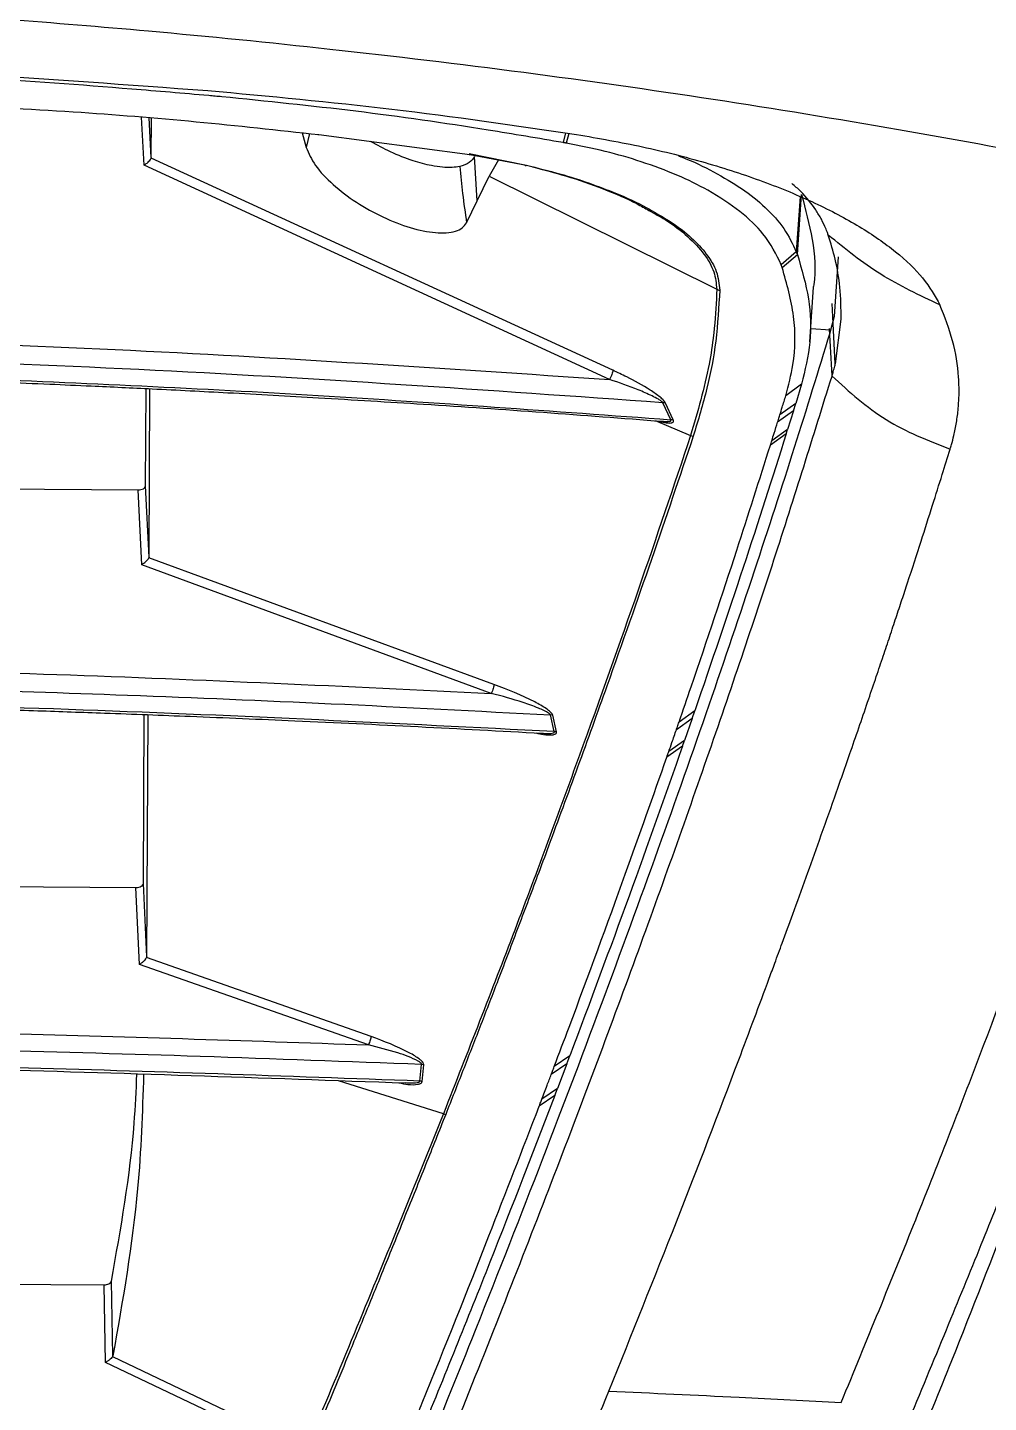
# Model space of a CAD drawing. Extents: x 832 to 912, y 781 to 934.
# Drawn here: x 854.449 to 856.995, y 872.175 to 875.82 of the extents above; entities that cross this region are included whole.
import ezdxf

# ---------------------------------------------------------------- set-up
doc = ezdxf.new("R2010")
doc.units = 0
doc.header["$MEASUREMENT"] = 0
doc.layers.add('1', color=4, linetype='Continuous')

# ---------------------------------------------------------------- blocks, each defined once
blk = doc.blocks.new('2026 SOVEREIGN HL')
at = {"layer": '1', "color": 3, "linetype": 'Continuous', "lineweight": 25}
for p, q in [((23.0283, 78.3603), (23.0218, 78.4868)), ((23.0474, 78.3799), (23.042, 78.4851)), ((23.0474, 78.3799), (23.048, 78.4846)), ((23.4469, 78.4457), (23.4576, 78.4071)), ((23.4667, 78.4436), (23.4576, 78.4071)), ((23.4913, 78.441), (23.8918, 78.3879)), ((24.1453, 78.4452), (24.1394, 78.4197)), ((24.1536, 78.4441), (24.1474, 78.4183)), ((23.8899, 78.3908), (24.037, 78.3612)), ((24.2619, 77.7918), (23.0283, 78.3603)), ((23.0474, 78.3799), (23.0473, 78.3788)), ((24.2707, 77.8162), (23.0473, 78.3788)), ((23.8918, 78.3879), (24.0415, 78.3597)), ((23.9107, 78.2657), (23.9041, 78.3832)), ((23.9673, 78.3736), (23.9428, 78.3311)), ((23.9107, 78.2657), (23.9428, 78.3311)), ((23.9428, 78.3311), (24.5461, 78.0308)), ((24.7598, 78.1228), (24.7707, 78.2818)), ((23.883, 78.2074), (23.9107, 78.2657)), ((24.7668, 78.2757), (24.7569, 78.1304)), ((24.7569, 78.1304), (24.717, 78.0959)), ((24.7197, 78.0884), (24.7598, 78.1228)), ((24.7598, 78.1228), (24.7569, 78.1304)), ((24.868, 78.117), (24.8569, 77.9586)), ((24.7197, 78.0884), (24.717, 78.0959)), ((24.7926, 77.8917), (24.8026, 78.0369)), ((24.8569, 77.9586), (24.8479, 77.9226)), ((24.8479, 77.9226), (24.795, 77.9264)), ((24.8479, 77.9226), (24.8455, 77.9146)), ((24.8604, 77.8336), (24.8757, 77.952)), ((24.771, 77.7794), (24.729, 77.7489)), ((24.771, 77.7794), (24.7552, 77.7283)), ((23.0322, 77.51), (23.0336, 77.7679)), ((23.0415, 77.3212), (23.044, 77.7674)), ((24.424, 77.6853), (24.4035, 77.7303)), ((24.4309, 77.6846), (24.4105, 77.7295)), ((24.7493, 77.7092), (24.7073, 77.6788)), ((24.7552, 77.7283), (24.7132, 77.6979)), ((24.7493, 77.7092), (24.7338, 77.6595)), ((24.7493, 77.7092), (24.7552, 77.7283)), ((24.3831, 77.6828), (24.4769, 77.6436)), ((24.7302, 77.6478), (24.6881, 77.6174)), ((24.7338, 77.6595), (24.6918, 77.6291)), ((24.7302, 77.6478), (24.7338, 77.6595)), ((21.7919, 77.507), (23.0126, 77.4993)), ((23.0224, 77.301), (23.0126, 77.4993)), ((23.0415, 77.3212), (23.0322, 77.51)), ((23.9486, 76.96), (23.0224, 77.301)), ((23.0415, 77.3212), (23.0412, 77.3195)), ((23.9557, 76.9835), (23.0412, 77.3195)), ((23.0264, 76.4562), (23.0288, 76.9037)), ((23.0356, 76.2618), (23.0392, 76.9033)), ((24.1114, 76.902), (24.1055, 76.9027)), ((24.1156, 76.8585), (24.1055, 76.9027)), ((24.1215, 76.8578), (24.1114, 76.902)), ((24.4877, 76.9133), (24.446, 76.8837)), ((24.4808, 76.8933), (24.4877, 76.9133)), ((24.4808, 76.8933), (24.4391, 76.8637)), ((24.4808, 76.8933), (24.4607, 76.8352)), ((24.4607, 76.8352), (24.4189, 76.8057)), ((24.4554, 76.8202), (24.4607, 76.8352)), ((24.4554, 76.8202), (24.4137, 76.7907)), ((21.786, 76.4532), (23.0068, 76.4454)), ((23.0166, 76.2417), (23.0068, 76.4454)), ((23.0356, 76.2618), (23.0264, 76.4562)), ((23.6232, 76.0283), (23.0166, 76.2417)), ((23.0356, 76.2618), (23.0352, 76.2596)), ((23.6298, 76.0505), (23.0352, 76.2596)), ((24.1567, 75.9994), (24.1155, 75.971)), ((24.1487, 75.9781), (24.1567, 75.9994)), ((23.7592, 75.9323), (23.7638, 75.9762)), ((23.7697, 75.9751), (23.7638, 75.9762)), ((23.7651, 75.9311), (23.7697, 75.9751)), ((24.1487, 75.9781), (24.1074, 75.9498)), ((24.1487, 75.9781), (24.1238, 75.9127)), ((23.8217, 75.8458), (23.5433, 75.9332)), ((24.1238, 75.9127), (24.0826, 75.8844)), ((24.1166, 75.8937), (24.1238, 75.9127)), ((24.1165, 75.8937), (24.0753, 75.8655)), ((21.7801, 75.3993), (22.9222, 75.392)), ((22.9264, 75.1866), (22.9222, 75.392)), ((22.9457, 75.2039), (22.9417, 75.4018)), ((23.295, 75.0108), (22.9264, 75.1866)), ((22.9457, 75.2039), (22.9451, 75.2023)), ((22.9451, 75.2023), (23.3034, 75.0312))]:
    blk.add_line(p, q, dxfattribs=at)
at = {"layer": '1', "color": 3, "linetype": 'Continuous', "lineweight": 25, "flags": 128}
blk.add_lwpolyline([(24.8603, 77.8337), (24.8544, 77.9403), (24.8515, 77.9929)], dxfattribs=at)
at = {"layer": '1', "color": 3, "linetype": 'Continuous', "lineweight": 25}
for centre, radius, start, end in [((24.0396, 78.3611), 0.00236, 201.0017, 323.7876), ((24.556, 78.0492), 0.0209, 241.6461, 264.3075), ((24.4049, 77.7103), 0.02, 73.7408, 94.1597), ((24.4253, 77.6652), 0.0202, 73.9756, 93.9136), ((24.4868, 77.6628), 0.0216, 242.7463, 262.0421), ((23.831, 75.8669), 0.023, 246.3827, 261.8338)]:
    blk.add_arc(centre, radius, start, end, dxfattribs=at)
for points, knots in [([(25.9738, 78.2683), (25.8183, 78.3012), (25.5041, 78.3676), (25.0248, 78.4557), (24.5339, 78.5361), (24.0315, 78.6073), (23.5323, 78.6673), (22.9502, 78.7253), (22.2747, 78.7761), (21.4811, 78.8132), (20.7603, 78.8271), (20.1317, 78.826), (19.6142, 78.8162), (19.1128, 78.7978), (18.6279, 78.7713), (18.145, 78.7361), (17.5583, 78.6821), (16.871, 78.5999), (16.1015, 78.4838), (15.6003, 78.3867), (15.3533, 78.3389)], [0, 0, 0, 0, 0.044709, 0.090349, 0.13691, 0.184379, 0.232745, 0.277954, 0.348418, 0.422679, 0.500679, 0.550525, 0.598903, 0.645795, 0.691185, 0.735062, 0.781563, 0.856423, 0.929252, 1, 1, 1, 1]), ([(26.7869, 78.6322), (26.7778, 78.6058), (26.7597, 78.5531), (26.7322, 78.473), (26.7045, 78.3922), (26.6765, 78.3107), (26.6482, 78.2285), (26.6226, 78.1547), (26.6017, 78.0944), (26.5843, 78.0445), (26.5655, 77.991), (26.5419, 77.9239), (26.5128, 77.8417), (26.4845, 77.7624), (26.4584, 77.69), (26.436, 77.6282), (26.414, 77.5679), (26.3936, 77.5125), (26.3756, 77.4639), (26.3436, 77.3781), (26.2982, 77.2574), (26.2418, 77.1109), (26.2028, 77.0109), (26.1779, 76.9479), (26.1636, 76.9119), (26.1475, 76.8714), (26.1319, 76.8323), (26.1063, 76.7685), (26.0725, 76.6851), (26.0323, 76.5871), (25.9992, 76.5072), (25.9735, 76.4456), (25.9554, 76.4025), (25.9435, 76.3742), (25.9312, 76.3448), (25.9149, 76.3064), (25.8929, 76.2546), (25.8686, 76.1976), (25.8319, 76.112), (25.7801, 75.9925), (25.7235, 75.8631), (25.6794, 75.7635), (25.6514, 75.7003), (25.6281, 75.6482), (25.6027, 75.5913), (25.5745, 75.5287), (25.5437, 75.4602), (25.4961, 75.3553), (25.4322, 75.2151), (25.356, 75.0493), (25.2829, 74.8915), (25.2133, 74.7418), (25.1427, 74.5909), (25.0268, 74.3442), (24.8623, 73.9968), (24.6433, 73.5391), (24.476, 73.1945), (24.3713, 72.9819), (24.3328, 72.9038), (24.2915, 72.8207), (24.2499, 72.7375), (24.2138, 72.6658), (24.1867, 72.612), (24.161, 72.5613), (24.1311, 72.5027), (24.0959, 72.434), (24.0586, 72.3617), (24.0202, 72.2879), (23.9829, 72.2167), (23.948, 72.1507), (23.9119, 72.0831), (23.876, 72.0164), (23.8374, 71.9457), (23.8014, 71.8805), (23.7604, 71.8073), (23.7167, 71.7304), (23.674, 71.6568), (23.6422, 71.6028), (23.6205, 71.5666), (23.5953, 71.5249), (23.5708, 71.4849), (23.5441, 71.4423), (23.5246, 71.4113), (23.5048, 71.3804), (23.4848, 71.3497), (23.4646, 71.319), (23.4441, 71.2884), (23.4296, 71.2672), (23.4167, 71.2483), (23.3742, 71.187), (23.2934, 71.0765), (23.1702, 70.9298), (23.034, 70.7951), (22.876, 70.6713), (22.6885, 70.5598), (22.5175, 70.4902), (22.3845, 70.4512), (22.3026, 70.4315), (22.2134, 70.4143), (22.1209, 70.4004), (22.0281, 70.39), (21.901, 70.3796), (21.7414, 70.3726), (21.5867, 70.3703), (21.4847, 70.3698), (21.4209, 70.3698), (21.3426, 70.37), (21.2546, 70.3706), (21.1687, 70.3713), (21.0934, 70.3718), (21.0181, 70.3724), (20.9394, 70.3729), (20.8571, 70.3734), (20.7713, 70.3737), (20.5951, 70.3742), (20.4343, 70.3739), (20.2901, 70.3734), (20.2506, 70.3733), (20.211, 70.3732), (20.1716, 70.3731), (20.1321, 70.373), (20.0927, 70.3729), (20.056, 70.3729), (20.0115, 70.3728), (19.9491, 70.3729), (19.856, 70.3733), (19.7666, 70.3743), (19.6856, 70.376), (19.6178, 70.378), (19.5339, 70.3814), (19.4279, 70.3877), (19.304, 70.3987), (19.1677, 70.4174), (19.0313, 70.4448), (18.9062, 70.4802), (18.7997, 70.5191), (18.7108, 70.558), (18.6299, 70.5993), (18.5554, 70.6429), (18.4421, 70.7173), (18.3541, 70.7885), (18.2845, 70.8539), (18.2633, 70.8745), (18.2425, 70.8953), (18.2221, 70.9164), (18.202, 70.9377), (18.1873, 70.9539), (18.1676, 70.9759), (18.1075, 71.0448), (18.0205, 71.1563), (17.9094, 71.3151), (17.8108, 71.4681), (17.7155, 71.6256), (17.6275, 71.7773), (17.5254, 71.9595), (17.4045, 72.1835), (17.2799, 72.4221), (17.1549, 72.6675), (17.0376, 72.9024), (16.917, 73.1474), (16.7896, 73.409), (16.6529, 73.6929), (16.5147, 73.9822), (16.4216, 74.1787), (16.3703, 74.2874), (16.3543, 74.3213), (16.3383, 74.3551), (16.3224, 74.3889), (16.3066, 74.4226), (16.2872, 74.4638), (16.2617, 74.5181), (16.2276, 74.591), (16.1889, 74.6737), (16.1467, 74.7643), (16.1017, 74.861), (16.054, 74.9641), (16.0083, 75.0631), (15.9667, 75.1536), (15.9292, 75.2355), (15.893, 75.3149), (15.8517, 75.4059), (15.8057, 75.5076), (15.7537, 75.6234), (15.7016, 75.7401), (15.6271, 75.9085), (15.5672, 76.0458), (15.5241, 76.1458), (15.5167, 76.1631), (15.5115, 76.1751), (15.5049, 76.1906), (15.4967, 76.2096), (15.4829, 76.242), (15.4619, 76.2911), (15.4326, 76.3603), (15.4071, 76.4211), (15.3868, 76.4697), (15.3733, 76.5021), (15.3592, 76.536), (15.3445, 76.5714), (15.3293, 76.6083), (15.3135, 76.6467), (15.2625, 76.7716), (15.1787, 76.9804), (15.072, 77.2556), (15.003, 77.4395), (14.967, 77.5371), (14.9581, 77.5612), (14.9492, 77.5853), (14.9404, 77.6093), (14.9317, 77.6333), (14.9229, 77.6572), (14.9143, 77.6811), (14.9039, 77.7096), (14.8898, 77.7486), (14.87, 77.8039), (14.8459, 77.8712), (14.8185, 77.9486), (14.7976, 78.0076), (14.7834, 78.0483), (14.7769, 78.0669), (14.7702, 78.0859), (14.7634, 78.1054), (14.7565, 78.1253), (14.7494, 78.1457), (14.7422, 78.1664), (14.7321, 78.1954), (14.7178, 78.2368), (14.6977, 78.2948), (14.6732, 78.3658), (14.6444, 78.4495), (14.6114, 78.5456), (14.5882, 78.6129), (14.5759, 78.6487)], [0, 0, 0, 0, 0.006376, 0.012733, 0.019071, 0.025389, 0.031687, 0.037966, 0.042161, 0.045261, 0.049134, 0.054072, 0.060066, 0.067106, 0.071207, 0.075589, 0.08025, 0.083951, 0.087213, 0.090393, 0.101775, 0.111974, 0.119987, 0.121675, 0.124434, 0.127085, 0.129628, 0.132064, 0.139511, 0.145752, 0.1508, 0.154667, 0.157361, 0.158889, 0.159955, 0.162839, 0.166033, 0.169535, 0.173342, 0.181699, 0.191205, 0.196491, 0.199317, 0.202306, 0.20561, 0.209227, 0.213153, 0.217388, 0.227187, 0.236868, 0.244991, 0.253067, 0.261096, 0.269078, 0.291893, 0.314283, 0.336221, 0.340224, 0.343303, 0.346792, 0.351416, 0.354405, 0.356285, 0.358503, 0.361054, 0.363937, 0.367423, 0.37038, 0.373405, 0.376499, 0.378736, 0.38192, 0.384861, 0.387559, 0.390018, 0.393912, 0.39702, 0.399031, 0.4005, 0.401433, 0.404109, 0.405365, 0.406618, 0.407868, 0.409114, 0.410356, 0.411595, 0.412832, 0.412944, 0.413887, 0.420302, 0.426471, 0.432333, 0.43821, 0.444624, 0.451351, 0.45371, 0.456132, 0.45829, 0.461164, 0.463768, 0.465894, 0.471521, 0.476709, 0.478413, 0.479762, 0.481871, 0.484746, 0.486875, 0.488808, 0.490835, 0.492957, 0.495174, 0.497485, 0.49989, 0.509408, 0.510474, 0.51154, 0.512605, 0.513669, 0.514732, 0.515793, 0.516853, 0.517702, 0.519386, 0.5219, 0.525229, 0.526617, 0.528452, 0.530723, 0.533413, 0.537067, 0.540818, 0.544629, 0.548471, 0.551559, 0.554117, 0.556693, 0.559356, 0.56164, 0.568675, 0.569592, 0.570509, 0.571428, 0.572348, 0.57327, 0.574195, 0.574425, 0.576079, 0.58294, 0.588202, 0.595413, 0.601481, 0.607347, 0.613957, 0.623973, 0.635365, 0.644432, 0.655956, 0.666626, 0.677801, 0.692432, 0.707254, 0.72045, 0.722189, 0.723929, 0.725672, 0.727418, 0.729166, 0.730916, 0.733845, 0.73767, 0.742398, 0.746974, 0.752173, 0.758003, 0.763784, 0.768457, 0.773024, 0.777485, 0.781838, 0.788458, 0.794902, 0.801871, 0.808873, 0.824676, 0.826593, 0.827111, 0.827844, 0.828791, 0.829954, 0.831332, 0.834738, 0.839014, 0.844167, 0.846102, 0.848137, 0.850274, 0.852512, 0.854852, 0.857295, 0.859841, 0.878794, 0.89797, 0.915028, 0.916713, 0.918399, 0.920087, 0.921777, 0.923468, 0.925161, 0.926855, 0.928552, 0.931244, 0.935206, 0.940445, 0.945841, 0.952154, 0.953503, 0.954887, 0.956307, 0.957763, 0.959255, 0.960783, 0.962347, 0.963948, 0.967342, 0.971772, 0.977243, 0.983765, 0.991347, 1, 1, 1, 1]), ([(20.6658, 78.6682), (21.0882, 78.6619), (21.933, 78.6494), (22.7757, 78.5883), (23.197, 78.5578)], [0, 0, 0, 0, 0.499996, 1, 1, 1, 1]), ([(23.1998, 78.5442), (23.1317, 78.5501), (22.7913, 78.5791), (22.1989, 78.6181), (21.422, 78.6517), (20.918, 78.6589), (20.6658, 78.6625)], [0, 0, 0, 0, 0.080792, 0.403985, 0.70191, 1, 1, 1, 1]), ([(23.197, 78.5578), (23.3598, 78.5428), (23.6873, 78.5126), (24.0115, 78.4651), (24.1745, 78.4412)], [0, 0, 0, 0, 0.497118, 1, 1, 1, 1]), ([(23.2342, 78.5412), (23.2285, 78.5417), (23.217, 78.5427), (23.2055, 78.5437), (23.1998, 78.5442)], [0, 0, 0, 0, 0.500009, 1, 1, 1, 1]), ([(24.1394, 78.4197), (24.073, 78.431), (23.8909, 78.4619), (23.5894, 78.5052), (23.3528, 78.5292), (23.2342, 78.5412)], [0, 0, 0, 0, 0.222741, 0.610588, 1, 1, 1, 1]), ([(22.4857, 78.5213), (22.6041, 78.5153), (22.8313, 78.5037), (23.1669, 78.4766), (23.3831, 78.4529), (23.4913, 78.441)], [0, 0, 0, 0, 0.352419, 0.676073, 1, 1, 1, 1]), ([(23.4913, 78.441), (23.4911, 78.4405), (23.4907, 78.4395), (23.4904, 78.4397), (23.4903, 78.4408), (23.4903, 78.4412)], [0, 0, 0, 0, 0.389523, 0.795929, 1, 1, 1, 1]), ([(24.1745, 78.4412), (24.2333, 78.431), (24.3508, 78.4106), (24.5173, 78.3679), (24.6713, 78.3177), (24.8091, 78.2604), (24.9277, 78.1976), (25.0239, 78.1306), (25.0976, 78.0607), (25.1241, 78.0135), (25.1374, 77.9898)], [0, 0, 0, 0, 0.12428, 0.248248, 0.372116, 0.496166, 0.620695, 0.746003, 0.872376, 1, 1, 1, 1]), ([(23.4576, 78.4071), (23.4645, 78.3913), (23.4784, 78.3594), (23.5279, 78.3073), (23.5905, 78.2599), (23.6619, 78.2204), (23.7351, 78.1921), (23.8033, 78.1781), (23.8479, 78.1815), (23.8732, 78.1929), (23.8798, 78.2026), (23.883, 78.2074)], [0, 0, 0, 0, 0.117971, 0.236892, 0.357261, 0.481237, 0.608761, 0.738395, 0.869652, 0.935032, 1, 1, 1, 1]), ([(23.8649, 78.3563), (23.8584, 78.3552), (23.8372, 78.3519), (23.7954, 78.3561), (23.7393, 78.3712), (23.684, 78.3926), (23.6462, 78.4132), (23.6285, 78.4228)], [0, 0, 0, 0, 0.113373, 0.369971, 0.569955, 0.799773, 1, 1, 1, 1]), ([(24.1474, 78.4183), (24.1467, 78.4185), (24.1452, 78.4187), (24.1425, 78.4192), (24.1406, 78.4195), (24.1394, 78.4197)], [0, 0, 0, 0, 0.280789, 0.561385, 1, 1, 1, 1]), ([(24.717, 78.0959), (24.7037, 78.1233), (24.6806, 78.1709), (24.6111, 78.2375), (24.533, 78.2899), (24.4426, 78.334), (24.3505, 78.3687), (24.2513, 78.3975), (24.182, 78.4114), (24.1474, 78.4183)], [0, 0, 0, 0, 0.218059, 0.37723, 0.536119, 0.657613, 0.779021, 0.889521, 1, 1, 1, 1]), ([(24.6773, 74.1545), (24.7177, 74.2466), (24.8049, 74.4452), (24.9287, 74.7333), (25.0474, 75.0143), (25.1524, 75.2669), (25.2448, 75.4929), (25.3205, 75.6811), (25.382, 75.8361), (25.4314, 75.9621), (25.475, 76.074), (25.513, 76.173), (25.5484, 76.2657), (25.5881, 76.3706), (25.6353, 76.4969), (25.6907, 76.6472), (25.7506, 76.8128), (25.8143, 76.9923), (25.8806, 77.1842), (25.9457, 77.3777), (26.0085, 77.5708), (26.0685, 77.7618), (26.12, 77.9329), (26.1637, 78.084), (26.1903, 78.1798), (26.2072, 78.2424), (26.2151, 78.2718), (26.2229, 78.3012), (26.2306, 78.3306), (26.2383, 78.3604), (26.2457, 78.3891), (26.2504, 78.4081), (26.2527, 78.417)], [0, 0, 0, 0, 0.0511225, 0.110187, 0.1649109, 0.215284, 0.261307, 0.3029827, 0.3326787, 0.3596909, 0.3840192, 0.4056632, 0.4249631, 0.445849, 0.4763447, 0.5112228, 0.5504845, 0.5941326, 0.6421698, 0.6945962, 0.7443592, 0.7975196, 0.8540784, 0.8932712, 0.9339437, 0.94328, 0.9526841, 0.9621322, 0.9716105, 0.9812486, 0.9911984, 1, 1, 1, 1]), ([(23.0283, 78.3603), (23.031, 78.362), (23.0357, 78.3649), (23.0416, 78.3702), (23.0458, 78.375), (23.0468, 78.3776), (23.0473, 78.3788)], [0, 0, 0, 0, 0.310433, 0.537454, 0.781744, 1, 1, 1, 1]), ([(23.9041, 78.3832), (23.9001, 78.3771), (23.8919, 78.3645), (23.8741, 78.3591), (23.8649, 78.3563)], [0, 0, 0, 0, 0.4846131, 1, 1, 1, 1]), ([(23.8649, 78.3563), (23.8673, 78.3323), (23.8723, 78.2812), (23.8793, 78.233), (23.883, 78.2074)], [0, 0, 0, 0, 0.4701969, 1, 1, 1, 1]), ([(23.8918, 78.3879), (23.8915, 78.3874), (23.891, 78.3864), (23.8906, 78.3867), (23.8904, 78.3868)], [0, 0, 0, 0, 0.491626, 1, 1, 1, 1]), ([(24.0415, 78.3597), (24.0714, 78.3523), (24.1298, 78.338), (24.2086, 78.3128), (24.2863, 78.283), (24.3423, 78.2584), (24.3699, 78.2416), (24.3745, 78.2389)], [0, 0, 0, 0, 0.233836, 0.455319, 0.663061, 0.944253, 1, 1, 1, 1]), ([(24.0575, 78.3555), (24.0874, 78.3478), (24.154, 78.3305), (24.2466, 78.2973), (24.3208, 78.2662), (24.3556, 78.2459), (24.366, 78.2398)], [0, 0, 0, 0, 0.250189, 0.559135, 0.868292, 1, 1, 1, 1]), ([(24.4447, 78.3844), (24.4474, 78.3835), (24.4824, 78.3708), (24.5401, 78.3418), (24.6163, 78.2972), (24.6786, 78.2465), (24.7288, 78.1902), (24.7473, 78.1509), (24.7569, 78.1304)], [0, 0, 0, 0, 0.014257, 0.186055, 0.365925, 0.559309, 0.769991, 1, 1, 1, 1]), ([(27.1345, 78.2824), (27.1336, 78.2798), (27.1302, 78.2697), (27.1226, 78.2476), (27.0998, 78.1814), (27.0659, 78.083), (27.0242, 77.9613), (26.9858, 77.8503), (26.948, 77.7413), (26.9091, 77.6301), (26.8686, 77.5149), (26.8258, 77.3945), (26.7792, 77.265), (26.7306, 77.1321), (26.6396, 76.8865), (26.4994, 76.522), (26.3036, 76.0418), (26.0993, 75.5652), (25.8903, 75.0954), (25.6687, 74.6122), (25.4711, 74.1909), (25.3051, 73.8414), (25.1746, 73.569), (25.0417, 73.2941), (24.9034, 73.0108), (24.7772, 72.7549), (24.6657, 72.5313), (24.5725, 72.3465), (24.4782, 72.1623), (24.379, 71.9722), (24.2762, 71.7794), (24.1799, 71.6033), (24.0931, 71.4493), (24.0145, 71.3141), (23.9344, 71.1806), (23.85, 71.0465), (23.7595, 70.9107), (23.6613, 70.7736), (23.5527, 70.6366), (23.4312, 70.5022), (23.2922, 70.3723), (23.1395, 70.2553), (22.9748, 70.1529), (22.8005, 70.0665), (22.6356, 70.0041), (22.4862, 69.9611), (22.3588, 69.9323), (22.2291, 69.9104), (22.0958, 69.8941), (21.9463, 69.8816), (21.7768, 69.8737), (21.5942, 69.8704), (21.4124, 69.8699), (21.2321, 69.8707), (21.0469, 69.8723), (20.8625, 69.8737), (20.6878, 69.8743), (20.5253, 69.8743), (20.3638, 69.8738), (20.2061, 69.8731), (20.0426, 69.8728), (19.8874, 69.8731), (19.7228, 69.8748), (19.5648, 69.8792), (19.3795, 69.8892), (19.1794, 69.9092), (18.9612, 69.9468), (18.7547, 70.003), (18.5629, 70.0764), (18.3894, 70.1636), (18.2257, 70.2662), (18.0737, 70.3835), (17.9348, 70.514), (17.8136, 70.6486), (17.705, 70.7857), (17.5499, 71.0028), (17.3633, 71.3011), (17.1537, 71.6727), (16.9555, 72.0438), (16.7674, 72.4098), (16.5881, 72.7688), (16.4188, 73.1132), (16.2546, 73.451), (16.0926, 73.7884), (15.913, 74.1664), (15.7226, 74.5721), (15.5268, 74.9973), (15.3416, 75.4098), (15.1658, 75.8133), (14.9991, 76.2098), (14.86, 76.5543), (14.7445, 76.8518), (14.6489, 77.1054), (14.5602, 77.3487), (14.4732, 77.5932), (14.3896, 77.8327), (14.3068, 78.0723), (14.2547, 78.223), (14.2285, 78.2986)], [0, 0, 0, 0, 0.000614, 0.002402, 0.005222, 0.016221, 0.025301, 0.033001, 0.041198, 0.049472, 0.057315, 0.066025, 0.075073, 0.08445, 0.09346, 0.125039, 0.156318, 0.183694, 0.210622, 0.237046, 0.263049, 0.276597, 0.289733, 0.303037, 0.315881, 0.329147, 0.337656, 0.345445, 0.353161, 0.361197, 0.369371, 0.377046, 0.382677, 0.387959, 0.39325, 0.398559, 0.403876, 0.409372, 0.414922, 0.420498, 0.426218, 0.432145, 0.437443, 0.44288, 0.448483, 0.451968, 0.455531, 0.459019, 0.462524, 0.466247, 0.470966, 0.475997, 0.48073, 0.485379, 0.490286, 0.495397, 0.499986, 0.504128, 0.508275, 0.512779, 0.516617, 0.521231, 0.525083, 0.529659, 0.53377, 0.539827, 0.545667, 0.551509, 0.557169, 0.562578, 0.567829, 0.573768, 0.579485, 0.585079, 0.590599, 0.596107, 0.61097, 0.625857, 0.640754, 0.656764, 0.672444, 0.687979, 0.703608, 0.719927, 0.736973, 0.760345, 0.783269, 0.806203, 0.830211, 0.854315, 0.878746, 0.895643, 0.91264, 0.929783, 0.945939, 0.964572, 0.98221, 1, 1, 1, 1]), ([(24.8083, 78.2415), (24.7965, 78.2581), (24.7797, 78.2819), (24.7529, 78.3044), (24.7449, 78.3112)], [0, 0, 0, 0, 0.700849, 1, 1, 1, 1]), ([(24.7707, 78.2818), (24.7812, 78.2424), (24.8023, 78.1639), (24.8096, 78.0792), (24.8023, 78.0383), (24.8019, 78.0361)], [0, 0, 0, 0, 0.48808, 0.972552, 1, 1, 1, 1]), ([(24.876, 75.0804), (24.943, 75.2435), (25.077, 75.5697), (25.2561, 76.0304), (25.419, 76.469), (25.5701, 76.8987), (25.7076, 77.3157), (25.8245, 77.6986), (25.8918, 77.9413), (25.9246, 78.068), (25.9335, 78.1026), (25.9421, 78.1367), (25.9505, 78.1705), (25.9587, 78.2043), (25.9666, 78.2369), (25.9715, 78.2582), (25.9738, 78.2683)], [0, 0, 0, 0, 0.125105, 0.25021, 0.375318, 0.500431, 0.64056, 0.780705, 0.904085, 0.917936, 0.931792, 0.945627, 0.959395, 0.973185, 0.98731, 1, 1, 1, 1]), ([(24.366, 78.2398), (24.3809, 78.2318), (24.4216, 78.2097), (24.4713, 78.1707), (24.5148, 78.1242), (24.5418, 78.0771), (24.5446, 78.0462), (24.5461, 78.0308)], [0, 0, 0, 0, 0.125371, 0.34385, 0.562484, 0.781218, 1, 1, 1, 1]), ([(24.3745, 78.2389), (24.3923, 78.2287), (24.4326, 78.2059), (24.4811, 78.1673), (24.5215, 78.1237), (24.5492, 78.0767), (24.5523, 78.045), (24.5539, 78.0284)], [0, 0, 0, 0, 0.155625, 0.351405, 0.553372, 0.767105, 1, 1, 1, 1]), ([(24.8356, 78.1904), (24.8318, 78.1992), (24.8242, 78.2164), (24.8136, 78.2332), (24.8083, 78.2415)], [0, 0, 0, 0, 0.507575, 1, 1, 1, 1]), ([(24.8416, 78.1745), (24.8406, 78.1775), (24.8387, 78.1828), (24.8366, 78.1881), (24.8356, 78.1904)], [0, 0, 0, 0, 0.559991, 1, 1, 1, 1]), ([(25.1374, 77.9898), (25.0838, 78.0148), (24.9765, 78.0648), (24.8866, 78.1379), (24.8417, 78.1744)], [0, 0, 0, 0, 0.500006, 1, 1, 1, 1]), ([(24.8757, 77.952), (24.8754, 77.9801), (24.8747, 78.0333), (24.862, 78.1081), (24.8481, 78.1534), (24.8417, 78.1744)], [0, 0, 0, 0, 0.3757956, 0.709446, 1, 1, 1, 1]), ([(24.7598, 78.1228), (24.7712, 78.0837), (24.7939, 78.0066), (24.7977, 77.8917), (24.7798, 77.8165), (24.771, 77.7794)], [0, 0, 0, 0, 0.341506, 0.674544, 1, 1, 1, 1]), ([(24.729, 77.7489), (24.7361, 77.7763), (24.7542, 77.8461), (24.7559, 77.9597), (24.7318, 78.0454), (24.7197, 78.0884)], [0, 0, 0, 0, 0.242733, 0.619617, 1, 1, 1, 1]), ([(24.5461, 78.0308), (24.5446, 77.9967), (24.5429, 77.9567), (24.5353, 77.8905), (24.5217, 77.7964), (24.4954, 77.7068), (24.4769, 77.6436)], [0, 0, 0, 0, 0.2686017, 0.3147992, 0.5170906, 1, 1, 1, 1]), ([(24.5539, 78.0284), (24.5514, 77.9836), (24.5465, 77.8977), (24.5225, 77.7687), (24.4967, 77.6839), (24.4838, 77.6415)], [0, 0, 0, 0, 0.352702, 0.676087, 1, 1, 1, 1]), ([(25.1646, 77.6075), (25.1657, 77.6114), (25.1693, 77.6232), (25.1754, 77.6467), (25.1818, 77.6785), (25.1861, 77.712), (25.1881, 77.743), (25.1884, 77.7708), (25.1861, 77.8211), (25.175, 77.8942), (25.1499, 77.9579), (25.1374, 77.9898)], [0, 0, 0, 0, 0.0309265, 0.0935948, 0.1848965, 0.2821118, 0.3561716, 0.4287575, 0.4998683, 0.750107, 1, 1, 1, 1]), ([(24.8518, 77.802), (24.8495, 77.843), (24.8472, 77.8845), (24.8449, 77.9261), (24.8449, 77.9267)], [0, 0, 0, 0, 0.9866681, 1, 1, 1, 1]), ([(21.6398, 77.9158), (22.0773, 77.9038), (22.9525, 77.8798), (23.8254, 77.8211), (24.2619, 77.7918)], [0, 0, 0, 0, 0.49994, 1, 1, 1, 1]), ([(24.8455, 77.9146), (24.8149, 77.8148), (24.7527, 77.6124), (24.6457, 77.283), (24.5256, 76.928), (24.3906, 76.5451), (24.2401, 76.1341), (24.0755, 75.7007), (23.8773, 75.1967), (23.643, 74.6216), (23.3674, 73.969), (23.0773, 73.3014), (22.8698, 72.8387), (22.7668, 72.6092)], [0, 0, 0, 0, 0.073434, 0.149042, 0.226912, 0.307125, 0.389668, 0.474472, 0.55786, 0.670736, 0.782355, 0.892082, 1, 1, 1, 1]), ([(24.4035, 77.7303), (23.9406, 77.7628), (23.0148, 77.828), (22.0863, 77.8536), (21.6221, 77.8665)], [0, 0, 0, 0, 0.5000266, 1, 1, 1, 1]), ([(21.6185, 77.8231), (21.9306, 77.8147), (22.5549, 77.798), (23.4904, 77.7533), (24.1128, 77.708), (24.424, 77.6853)], [0, 0, 0, 0, 0.333307, 0.666645, 1, 1, 1, 1]), ([(21.6209, 77.8171), (21.7036, 77.8152), (21.866, 77.8115), (22.0987, 77.8048), (22.3093, 77.798), (22.4911, 77.7914), (22.6443, 77.7853), (22.7735, 77.7799), (22.9055, 77.774), (23.0629, 77.7666), (23.2636, 77.7563), (23.5033, 77.743), (23.7821, 77.7259), (24.0857, 77.7055), (24.2963, 77.6892), (24.4011, 77.6811)], [0, 0, 0, 0, 0.089102, 0.175063, 0.250721, 0.316077, 0.371131, 0.415882, 0.455393, 0.513484, 0.585657, 0.671912, 0.772251, 0.886672, 1, 1, 1, 1]), ([(24.2707, 77.8162), (24.2707, 77.8155), (24.2706, 77.8141), (24.2698, 77.8106), (24.2683, 77.8055), (24.266, 77.7998), (24.2638, 77.7952), (24.2625, 77.793), (24.2619, 77.7918)], [0, 0, 0, 0, 0.136709, 0.266946, 0.499973, 0.733048, 0.863247, 1, 1, 1, 1]), ([(24.4105, 77.7295), (24.4099, 77.7306), (24.4087, 77.7329), (24.404, 77.7381), (24.3917, 77.7489), (24.3593, 77.771), (24.3163, 77.7948), (24.2829, 77.8104), (24.2707, 77.8162)], [0, 0, 0, 0, 0.031694, 0.07115, 0.15019, 0.34488, 0.759618, 1, 1, 1, 1]), ([(24.8518, 77.802), (24.8528, 77.8056), (24.8546, 77.8114), (24.8568, 77.8197), (24.8586, 77.8267), (24.8598, 77.8314), (24.8603, 77.8337)], [0, 0, 0, 0, 0.340006, 0.560006, 0.780003, 1, 1, 1, 1]), ([(22.7726, 72.5014), (22.8294, 72.6277), (22.9999, 73.0071), (23.2681, 73.6171), (23.5682, 74.3201), (23.8447, 74.9917), (24.0962, 75.628), (24.3225, 76.2292), (24.5236, 76.7926), (24.7027, 77.3224), (24.8019, 77.6415), (24.8515, 77.801)], [0, 0, 0, 0, 0.059169, 0.177623, 0.296079, 0.414529, 0.53298, 0.649693, 0.766504, 0.883304, 1, 1, 1, 1]), ([(24.4035, 77.7303), (24.4028, 77.731), (24.4015, 77.7325), (24.3974, 77.7356), (24.3887, 77.741), (24.3685, 77.7514), (24.3256, 77.7705), (24.2874, 77.7833), (24.2619, 77.7918)], [0, 0, 0, 0, 0.02539, 0.052606, 0.110525, 0.232983, 0.486334, 1, 1, 1, 1]), ([(24.8515, 77.801), (24.8515, 77.8011), (24.8516, 77.8015), (24.8517, 77.8018), (24.8518, 77.802)], [0, 0, 0, 0, 0.56008, 1, 1, 1, 1]), ([(24.8515, 77.801), (24.8973, 77.7593), (24.9888, 77.676), (25.106, 77.6303), (25.1646, 77.6075)], [0, 0, 0, 0, 0.5, 1, 1, 1, 1]), ([(24.7132, 77.6979), (24.7153, 77.7047), (24.719, 77.7166), (24.7243, 77.7336), (24.7274, 77.7438), (24.729, 77.7489)], [0, 0, 0, 0, 0.397883, 0.69894, 1, 1, 1, 1]), ([(24.3831, 77.6828), (24.3967, 77.6795), (24.413, 77.6756), (24.4261, 77.6768), (24.4296, 77.6781), (24.4314, 77.6797), (24.4318, 77.6821), (24.4312, 77.6837), (24.4309, 77.6846)], [0, 0, 0, 0, 0.60466, 0.726999, 0.79032, 0.880858, 0.939696, 1, 1, 1, 1]), ([(24.4011, 77.6816), (24.4032, 77.6812), (24.4056, 77.6807), (24.4075, 77.6807), (24.4078, 77.6807)], [0, 0, 0, 0, 0.888583, 1, 1, 1, 1]), ([(24.4078, 77.6807), (24.4122, 77.6804), (24.4177, 77.68), (24.4226, 77.6812), (24.4243, 77.6821), (24.4249, 77.6835), (24.4243, 77.6847), (24.424, 77.6853)], [0, 0, 0, 0, 0.5255787, 0.6531641, 0.7731937, 0.8867865, 1, 1, 1, 1]), ([(24.6918, 77.6291), (24.694, 77.636), (24.6992, 77.6526), (24.7043, 77.6691), (24.7073, 77.6788)], [0, 0, 0, 0, 0.414718, 1, 1, 1, 1]), ([(24.7073, 77.6788), (24.7081, 77.6812), (24.71, 77.6876), (24.712, 77.6939), (24.7132, 77.6979)], [0, 0, 0, 0, 0.379018, 1, 1, 1, 1]), ([(24.4769, 77.6436), (24.4316, 77.509), (24.3412, 77.2396), (24.1845, 76.7994), (24.0142, 76.337), (23.8859, 76.0095), (23.8217, 75.8458)], [0, 0, 0, 0, 0.249996, 0.499995, 0.749996, 1, 1, 1, 1]), ([(24.4838, 77.6415), (24.4475, 77.5338), (24.3759, 77.3214), (24.2835, 77.059), (24.2166, 76.8727), (24.1776, 76.7653), (24.1389, 76.6594), (24.1032, 76.5628), (24.0631, 76.4553), (24.0179, 76.3351), (23.967, 76.2014), (23.9189, 76.0766), (23.8736, 75.9604), (23.843, 75.8828), (23.8277, 75.8441)], [0, 0, 0, 0, 0.2008748, 0.3962308, 0.4565027, 0.5162386, 0.5754398, 0.6307243, 0.6733547, 0.7483473, 0.821887, 0.8827716, 0.9413986, 1, 1, 1, 1]), ([(24.7302, 77.6478), (24.6932, 77.5316), (24.6189, 77.2976), (24.5316, 77.0419), (24.4877, 76.9133)], [0, 0, 0, 0, 0.496776, 1, 1, 1, 1]), ([(24.6881, 77.6174), (24.6888, 77.6194), (24.69, 77.6233), (24.6912, 77.6272), (24.6918, 77.6291)], [0, 0, 0, 0, 0.500027, 1, 1, 1, 1]), ([(24.2602, 75.1106), (24.3208, 75.2615), (24.4417, 75.5625), (24.5658, 75.8857), (24.6453, 76.0975), (24.6769, 76.1825), (24.7016, 76.2493), (24.7224, 76.306), (24.7502, 76.3821), (24.7831, 76.4731), (24.82, 76.576), (24.8598, 76.6881), (24.9035, 76.8133), (24.9403, 76.9201), (24.9685, 77.0031), (24.9871, 77.0583), (25.0046, 77.1104), (25.0211, 77.1601), (25.0368, 77.2075), (25.0591, 77.2755), (25.0864, 77.3595), (25.1168, 77.4548), (25.1424, 77.536), (25.1576, 77.585), (25.1646, 77.6075)], [0, 0, 0, 0, 0.159638, 0.318415, 0.359826, 0.401157, 0.416576, 0.437532, 0.46746, 0.506317, 0.545815, 0.591526, 0.643402, 0.701391, 0.726608, 0.750159, 0.772861, 0.794715, 0.815726, 0.835897, 0.885812, 0.929774, 0.967826, 1, 1, 1, 1]), ([(24.446, 76.8837), (24.4568, 76.915), (24.5106, 77.0714), (24.5939, 77.3207), (24.659, 77.5258), (24.6881, 77.6174)], [0, 0, 0, 0, 0.1214642, 0.6073733, 1, 1, 1, 1]), ([(23.0126, 77.4993), (23.0152, 77.4994), (23.0203, 77.4997), (23.0267, 77.5022), (23.0314, 77.5057), (23.0319, 77.5086), (23.0322, 77.51)], [0, 0, 0, 0, 0.24841, 0.4979, 0.747015, 1, 1, 1, 1]), ([(23.0224, 77.301), (23.025, 77.3028), (23.0295, 77.3058), (23.0352, 77.3111), (23.0394, 77.3158), (23.0407, 77.3183), (23.0412, 77.3195)], [0, 0, 0, 0, 0.307999, 0.533666, 0.78129, 1, 1, 1, 1]), ([(21.6454, 77.0397), (22.0295, 77.0315), (22.7977, 77.015), (23.565, 76.9783), (23.9486, 76.96)], [0, 0, 0, 0, 0.499948, 1, 1, 1, 1]), ([(21.6203, 76.9925), (21.7579, 76.9899), (22.047, 76.9843), (22.5019, 76.9721), (22.999, 76.9553), (23.5384, 76.9331), (23.9117, 76.9131), (24.1055, 76.9027)], [0, 0, 0, 0, 0.165886, 0.348822, 0.548819, 0.765883, 1, 1, 1, 1]), ([(23.9557, 76.9835), (23.9555, 76.982), (23.9551, 76.9792), (23.9535, 76.9731), (23.9513, 76.9665), (23.9496, 76.9623), (23.9486, 76.96)], [0, 0, 0, 0, 0.265133, 0.50005, 0.734852, 1, 1, 1, 1]), ([(24.1114, 76.902), (24.111, 76.9031), (24.1099, 76.9057), (24.1044, 76.9117), (24.0896, 76.923), (24.0403, 76.9508), (23.9923, 76.9693), (23.9557, 76.9835)], [0, 0, 0, 0, 0.032066, 0.075188, 0.158068, 0.359041, 1, 1, 1, 1]), ([(24.1156, 76.8585), (23.6994, 76.8796), (22.8672, 76.9218), (22.0337, 76.9398), (21.617, 76.9488)], [0, 0, 0, 0, 0.500025, 1, 1, 1, 1]), ([(21.6216, 76.9426), (21.6945, 76.9413), (21.8383, 76.9386), (22.0446, 76.934), (22.2319, 76.9294), (22.3938, 76.925), (22.5301, 76.9209), (22.645, 76.9173), (22.7735, 76.9131), (22.9406, 76.9072), (23.1675, 76.8986), (23.4445, 76.8868), (23.7551, 76.8722), (23.9731, 76.8603), (24.0823, 76.8543)], [0, 0, 0, 0, 0.088752, 0.175218, 0.251319, 0.317058, 0.372433, 0.417445, 0.457187, 0.529001, 0.621214, 0.733825, 0.866833, 1, 1, 1, 1]), ([(24.1055, 76.9027), (24.1053, 76.9031), (24.1049, 76.9038), (24.1033, 76.9055), (24.0945, 76.9121), (24.0696, 76.9226), (24.0193, 76.9412), (23.977, 76.9525), (23.9486, 76.96)], [0, 0, 0, 0, 0.01207, 0.024806, 0.051836, 0.232454, 0.486209, 1, 1, 1, 1]), ([(24.4189, 76.8057), (24.4217, 76.8136), (24.4284, 76.833), (24.4351, 76.8523), (24.4391, 76.8637)], [0, 0, 0, 0, 0.407464, 1, 1, 1, 1]), ([(24.4391, 76.8637), (24.44, 76.8663), (24.4423, 76.873), (24.4446, 76.8797), (24.446, 76.8837)], [0, 0, 0, 0, 0.390612, 1, 1, 1, 1]), ([(24.067, 76.8551), (24.0736, 76.8534), (24.09, 76.8493), (24.1068, 76.8492), (24.1164, 76.8512), (24.1196, 76.8528), (24.1217, 76.8547), (24.1215, 76.8568), (24.1215, 76.8578)], [0, 0, 0, 0, 0.278633, 0.692382, 0.788422, 0.843271, 0.928166, 1, 1, 1, 1]), ([(24.0823, 76.8547), (24.0845, 76.8544), (24.093, 76.8534), (24.1037, 76.8534), (24.1125, 76.8546), (24.1152, 76.8562), (24.1158, 76.8574), (24.1157, 76.8581), (24.1156, 76.8585)], [0, 0, 0, 0, 0.162735, 0.612094, 0.819145, 0.912436, 0.956519, 1, 1, 1, 1]), ([(24.1215, 76.8578), (24.1205, 76.858), (24.1186, 76.8584), (24.1166, 76.8585), (24.1156, 76.8585)], [0, 0, 0, 0, 0.491078, 1, 1, 1, 1]), ([(24.1154, 75.971), (24.1285, 76.0058), (24.194, 76.1794), (24.296, 76.4567), (24.3776, 76.6882), (24.4137, 76.7907)], [0, 0, 0, 0, 0.122208, 0.611083, 1, 1, 1, 1]), ([(24.4554, 76.8202), (24.4092, 76.6892), (24.316, 76.4248), (24.2101, 76.142), (24.1567, 75.9994)], [0, 0, 0, 0, 0.495566, 1, 1, 1, 1]), ([(24.4137, 76.7907), (24.4145, 76.7929), (24.4162, 76.7979), (24.418, 76.8029), (24.4189, 76.8057)], [0, 0, 0, 0, 0.439019, 1, 1, 1, 1]), ([(23.0068, 76.4454), (23.0094, 76.4456), (23.0145, 76.4458), (23.0209, 76.4484), (23.0255, 76.4519), (23.0261, 76.4548), (23.0264, 76.4562)], [0, 0, 0, 0, 0.246592, 0.494889, 0.744991, 1, 1, 1, 1]), ([(25.6045, 76.4146), (25.5621, 76.2808), (25.4331, 75.8725), (25.2155, 75.3006), (24.9663, 74.698), (24.742, 74.2059), (24.5571, 73.8226), (24.4372, 73.6052), (24.4068, 73.5502)], [0, 0, 0, 0, 0.139723, 0.426221, 0.59814, 0.770014, 0.941852, 1, 1, 1, 1]), ([(23.0166, 76.2417), (23.0188, 76.2434), (23.0231, 76.2465), (23.0288, 76.2515), (23.0332, 76.2561), (23.0345, 76.2585), (23.0352, 76.2596)], [0, 0, 0, 0, 0.279613, 0.540465, 0.780436, 1, 1, 1, 1]), ([(21.6518, 76.0786), (21.9804, 76.073), (22.6377, 76.0618), (23.2947, 76.0395), (23.6232, 76.0283)], [0, 0, 0, 0, 0.499964, 1, 1, 1, 1]), ([(23.7638, 75.9762), (23.5684, 75.9836), (23.1887, 75.998), (22.6356, 76.0136), (22.1161, 76.0254), (21.7809, 76.0308), (21.6189, 76.0334)], [0, 0, 0, 0, 0.273502, 0.531332, 0.773494, 1, 1, 1, 1]), ([(23.6298, 76.0505), (23.6296, 76.0491), (23.6291, 76.0464), (23.6275, 76.0407), (23.6255, 76.0345), (23.624, 76.0305), (23.6232, 76.0283)], [0, 0, 0, 0, 0.264074, 0.499987, 0.735929, 1, 1, 1, 1]), ([(23.7638, 75.9762), (23.7638, 75.9766), (23.7638, 75.9773), (23.7631, 75.9788), (23.7603, 75.9817), (23.7411, 75.9935), (23.6934, 76.0101), (23.6489, 76.0217), (23.6232, 76.0283)], [0, 0, 0, 0, 0.011879, 0.024073, 0.049935, 0.10674, 0.482655, 1, 1, 1, 1]), ([(23.7697, 75.9751), (23.7697, 75.9761), (23.7696, 75.9783), (23.7677, 75.9811), (23.766, 75.9833), (23.7635, 75.986), (23.7531, 75.9949), (23.7093, 76.0208), (23.6643, 76.0376), (23.6298, 76.0505)], [0, 0, 0, 0, 0.03108, 0.068987, 0.077209, 0.093112, 0.147151, 0.345391, 1, 1, 1, 1]), ([(23.7592, 75.9323), (23.4022, 75.9452), (22.6883, 75.9708), (21.9739, 75.983), (21.6168, 75.9891)], [0, 0, 0, 0, 0.500017, 1, 1, 1, 1]), ([(21.6244, 75.9828), (21.9447, 75.9775), (22.6439, 75.9659), (23.3426, 75.9409), (23.7212, 75.9274)], [0, 0, 0, 0, 0.458122, 1, 1, 1, 1]), ([(22.9417, 75.4018), (22.9667, 75.5413), (22.9993, 75.7238), (23.0074, 75.9071), (23.0093, 75.9504)], [0, 0, 0, 0, 0.764065, 1, 1, 1, 1]), ([(23.0271, 75.9498), (23.0238, 75.849), (23.0154, 75.5997), (22.9717, 75.3517), (22.9457, 75.2039)], [0, 0, 0, 0, 0.404355, 1, 1, 1, 1]), ([(24.0826, 75.8844), (24.0872, 75.8967), (24.0955, 75.9185), (24.1038, 75.9402), (24.1074, 75.9498)], [0, 0, 0, 0, 0.560157, 1, 1, 1, 1]), ([(24.1074, 75.9498), (24.1085, 75.9526), (24.1112, 75.9597), (24.1138, 75.9668), (24.1155, 75.971)], [0, 0, 0, 0, 0.396326, 1, 1, 1, 1]), ([(23.7035, 75.928), (23.7117, 75.9262), (23.7295, 75.9222), (23.7489, 75.9226), (23.7603, 75.9255), (23.7643, 75.9281), (23.7648, 75.9302), (23.7651, 75.9311)], [0, 0, 0, 0, 0.325181, 0.707063, 0.849579, 0.935093, 1, 1, 1, 1]), ([(23.7212, 75.9282), (23.7244, 75.9279), (23.7338, 75.927), (23.7453, 75.9273), (23.7544, 75.9287), (23.7577, 75.9302), (23.7589, 75.9313), (23.7591, 75.932), (23.7592, 75.9323)], [0, 0, 0, 0, 0.216965, 0.632895, 0.827679, 0.917305, 0.959455, 1, 1, 1, 1]), ([(23.7651, 75.9311), (23.7642, 75.9314), (23.7622, 75.932), (23.7602, 75.9322), (23.7592, 75.9323)], [0, 0, 0, 0, 0.491174, 1, 1, 1, 1]), ([(24.1165, 75.8937), (24.0604, 75.748), (23.948, 75.4563), (23.8229, 75.148), (23.7603, 74.9936)], [0, 0, 0, 0, 0.499515, 1, 1, 1, 1]), ([(24.0753, 75.8655), (24.0763, 75.8681), (24.0788, 75.8744), (24.0812, 75.8808), (24.0826, 75.8844)], [0, 0, 0, 0, 0.415416, 1, 1, 1, 1]), ([(23.8217, 75.8458), (23.7468, 75.6595), (23.597, 75.287), (23.4289, 74.8888), (23.3448, 74.6896)], [0, 0, 0, 0, 0.5000009, 1, 1, 1, 1]), ([(23.8277, 75.8441), (23.8101, 75.7997), (23.7747, 75.7105), (23.7209, 75.5768), (23.6692, 75.4493), (23.6201, 75.3291), (23.575, 75.219), (23.516, 75.0759), (23.4434, 74.901), (23.3829, 74.7572), (23.3532, 74.6865)], [0, 0, 0, 0, 0.120101, 0.241391, 0.35664, 0.456541, 0.555683, 0.64174, 0.824068, 1, 1, 1, 1]), ([(23.7197, 74.9671), (23.735, 75.0047), (23.8119, 75.1931), (23.933, 75.496), (24.0314, 75.7516), (24.0753, 75.8655)], [0, 0, 0, 0, 0.121706, 0.608576, 1, 1, 1, 1]), ([(22.9222, 75.392), (22.9246, 75.3922), (22.9294, 75.3924), (22.9355, 75.3947), (22.9402, 75.3978), (22.9412, 75.4005), (22.9417, 75.4018)], [0, 0, 0, 0, 0.245452, 0.493041, 0.743978, 1, 1, 1, 1]), ([(22.9451, 75.2023), (22.9444, 75.2013), (22.9429, 75.1992), (22.9386, 75.1951), (22.9329, 75.1906), (22.9286, 75.188), (22.9264, 75.1866)], [0, 0, 0, 0, 0.208759, 0.461617, 0.721606, 1, 1, 1, 1]), ([(23.0661, 72.3775), (23.1773, 72.62), (23.4008, 73.1068), (23.709, 73.8021), (23.9995, 74.4757), (24.1732, 74.8989), (24.2602, 75.1106)], [0, 0, 0, 0, 0.247343, 0.496757, 0.748238, 1, 1, 1, 1]), ([(24.2601, 75.1106), (24.3751, 75.1053), (24.5805, 75.0959), (24.7857, 75.0851), (24.876, 75.0804)], [0, 0, 0, 0, 0.56, 1, 1, 1, 1])]:
    blk.add_open_spline(points, degree=3, knots=knots, dxfattribs=at)

msp = doc.modelspace()

# ---------------------------------------------------------------- block references
at = {"layer": '1'}
msp.add_blockref('2026 SOVEREIGN HL', (831.7292, 797.0948), dxfattribs=at)

doc.saveas('drawing.dxf')
